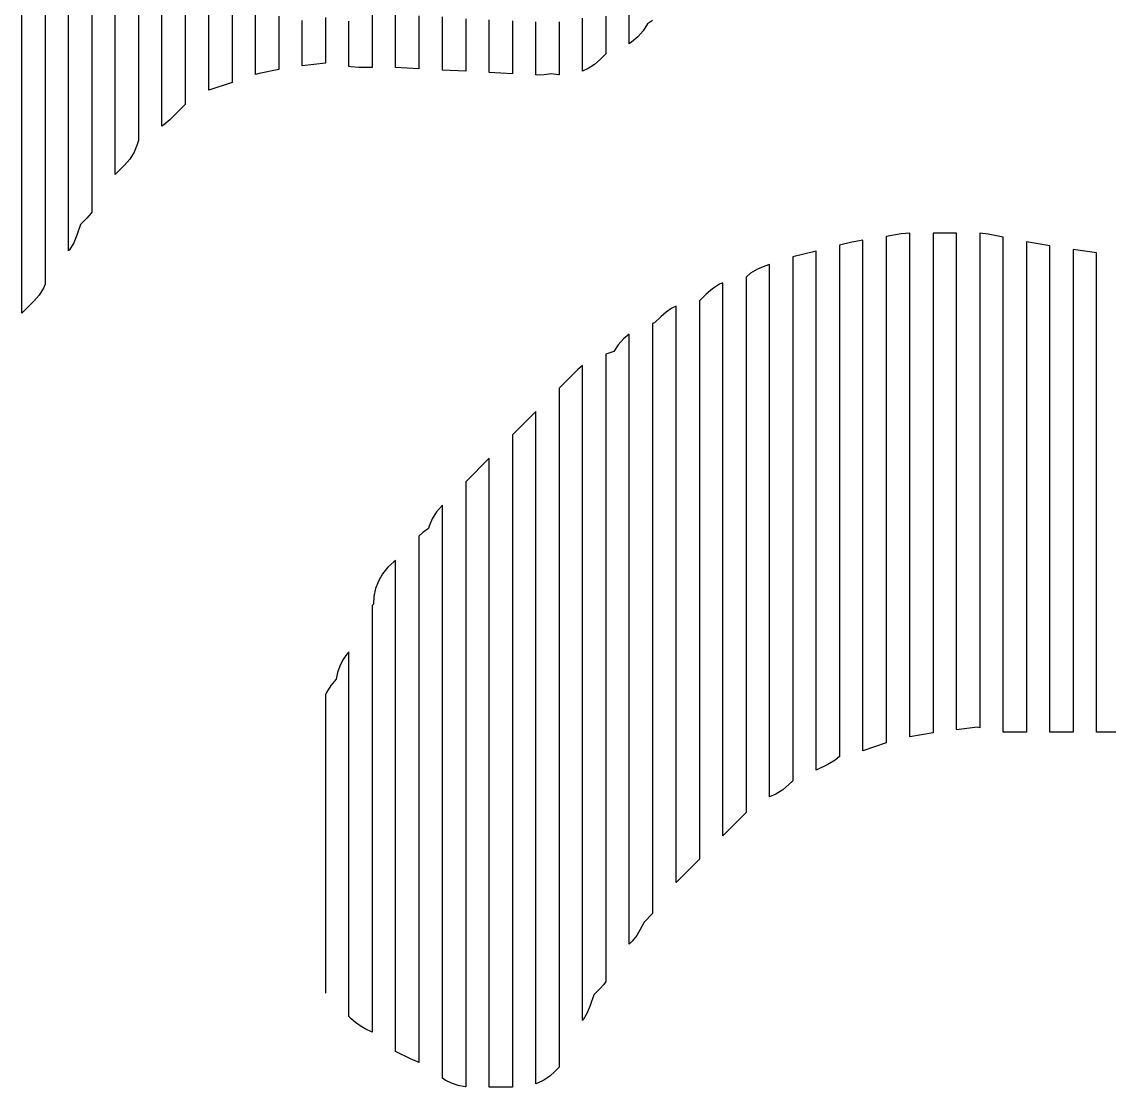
# Model space of a CAD drawing. Header units: metres. Extents: x -6 to 1890, y -8 to 898.
# Drawn here: x 177.6 to 363.7, y -1.3 to 181 of the extents above; entities that cross this region are included whole.
import ezdxf

# ---------------------------------------------------------------- set-up
doc = ezdxf.new("R2010")
doc.units = ezdxf.units.M
doc.layers.add('PASSADAS_COMPLETAS', color=1, linetype='CONTINUOUS')
doc.layers.add('PECAS_2D', color=3, linetype='CONTINUOUS')

msp = doc.modelspace()

# ---------------------------------------------------------------- linework, layer by layer
at = {"layer": 'PASSADAS_COMPLETAS'}
for points in [[(213.578, 217.185), (213.578, 180.96), (213.578, 179.666), (213.578, 178.372), (213.578, 177.078), (213.578, 175.785), (213.578, 174.491), (213.578, 170.61), (209.578, 169.276), (209.578, 173.16), (209.578, 174.454), (209.578, 175.748), (209.578, 177.043), (209.578, 178.337), (209.578, 179.632), (209.578, 215.876)], [(205.578, 214.445), (205.578, 178.432), (205.578, 177.146), (205.578, 175.86), (205.578, 174.574), (205.578, 173.287), (205.578, 172.001), (205.578, 170.715), (205.578, 166.856), (202.91, 164.188), (201.845, 163.276), (201.578, 163.111), (201.578, 169.572), (201.578, 170.864), (201.578, 172.157), (201.578, 173.449), (201.578, 174.741), (201.578, 213.507)], [(197.578, 211.216), (197.578, 172.331), (197.578, 171.035), (197.578, 169.739), (197.578, 168.443), (197.578, 167.146), (197.578, 165.85), (197.578, 160.666), (197.353, 159.99), (196.808, 158.698), (196.067, 157.498), (195.154, 156.433), (193.578, 154.856), (193.578, 161.306), (193.578, 162.595), (193.578, 163.885), (193.578, 165.175), (193.578, 166.465), (193.578, 167.755), (193.578, 169.045), (193.578, 170.334), (193.578, 210.319)], [(189.578, 209.347), (189.578, 165.282), (189.578, 163.986), (189.578, 162.69), (189.578, 161.394), (189.578, 160.098), (189.578, 158.802), (189.578, 157.506), (189.578, 148.434), (189.46, 148.258), (188.691, 147.385), (187.625, 146.318), (187.012, 144.479), (186.467, 143.186), (185.726, 141.986), (185.578, 141.814), (185.578, 150.915), (185.578, 152.215), (185.578, 153.515), (185.578, 154.815), (185.578, 156.115), (185.578, 157.415), (185.578, 158.715), (185.578, 160.015), (185.578, 161.315), (185.578, 206.818)], [(181.578, 203.549), (181.578, 154.258), (181.578, 152.961), (181.578, 151.664), (181.578, 150.366), (181.578, 149.069), (181.578, 147.772), (181.578, 146.475), (181.578, 145.178), (181.578, 143.881), (181.578, 136.098), (181.297, 135.431), (180.555, 134.231), (179.643, 133.166), (177.578, 131.101), (177.578, 137.598), (177.578, 138.897), (177.578, 140.197), (177.578, 141.496), (177.578, 142.795), (177.578, 144.095), (177.578, 145.394), (177.578, 146.694), (177.578, 147.993), (177.578, 201.268)], [(221.578, 181.93), (221.578, 180.629), (221.578, 179.329), (221.578, 178.028), (221.578, 176.728), (221.578, 172.827), (218.205, 172.152), (217.578, 171.943), (217.578, 175.822), (217.578, 177.115), (217.578, 178.408), (217.578, 179.701), (217.578, 180.994), (217.578, 182.287)], [(229.578, 181.734), (229.578, 180.429), (229.578, 179.125), (229.578, 177.82), (229.578, 173.906), (225.578, 173.462), (225.578, 178.618), (225.578, 179.907), (225.578, 181.195)], [(237.578, 182.209), (237.578, 180.915), (237.578, 179.622), (237.578, 178.329), (237.578, 177.036), (237.578, 173.157), (235.254, 173.157), (233.875, 173.262), (233.578, 173.331), (233.578, 177.205), (233.578, 178.496), (233.578, 179.787), (233.578, 181.079)], [(245.578, 181.983), (245.578, 180.692), (245.578, 179.4), (245.578, 178.108), (245.578, 176.816), (245.578, 175.524), (245.578, 172.941), (241.578, 173.151), (241.578, 175.732), (241.578, 177.023), (241.578, 178.313), (241.578, 179.604), (241.578, 180.894), (241.578, 182.184)], [(253.578, 181.511), (253.578, 180.226), (253.578, 178.942), (253.578, 177.658), (253.578, 176.373), (253.578, 175.089), (253.578, 172.52), (249.578, 172.73), (249.578, 175.333), (249.578, 176.635), (249.578, 177.936), (249.578, 179.238), (249.578, 180.539), (249.578, 181.841)], [(261.578, 181.174), (261.578, 179.877), (261.578, 178.581), (261.578, 177.284), (261.578, 175.988), (261.578, 172.099), (257.578, 172.309), (257.578, 174.891), (257.578, 176.182), (257.578, 177.473), (257.578, 178.764), (257.578, 180.055), (257.578, 181.345)], [(269.578, 181.009), (269.578, 179.707), (269.578, 178.404), (269.578, 177.101), (269.578, 175.798), (269.578, 171.89), (269.468, 171.89), (268.215, 172.073), (267.013, 171.894), (265.798, 171.877), (265.578, 171.888), (265.578, 175.793), (265.578, 177.094), (265.578, 178.395), (265.578, 179.697), (265.578, 180.998)], [(277.578, 181.974), (277.578, 180.683), (277.578, 179.392), (277.578, 175.519), (276.589, 174.529), (275.634, 173.699), (274.544, 172.993), (273.578, 172.549), (273.578, 176.433), (273.578, 177.728), (273.578, 179.023), (273.578, 180.317), (273.578, 181.612)], [(285.578, 181.196), (284.692, 180.645), (283.963, 179.47), (283.046, 178.402), (281.969, 177.482), (281.578, 177.242), (281.578, 182.424)], [(365.578, 59.407), (361.578, 59.407), (361.578, 63.314), (361.578, 64.616), (361.578, 65.919), (361.578, 67.221), (361.578, 68.524), (361.578, 69.826), (361.578, 103.688), (361.578, 104.99), (361.578, 106.293), (361.578, 107.595), (361.578, 108.897), (361.578, 112.804), (361.578, 116.712), (361.578, 120.619), (361.578, 123.223), (361.578, 125.828), (361.578, 129.735), (361.578, 132.34), (361.578, 134.945), (361.578, 136.247), (361.578, 141.457), (357.578, 142.028), (357.578, 136.864), (357.578, 135.573), (357.578, 132.992), (357.578, 130.41), (357.578, 127.828), (357.578, 125.246), (357.578, 122.664), (357.578, 120.082), (357.578, 117.5), (357.578, 114.918), (357.578, 112.336), (357.578, 108.463), (357.578, 107.172), (357.578, 105.881), (357.578, 104.59), (357.578, 69.735), (357.578, 68.444), (357.578, 67.153), (357.578, 65.862), (357.578, 64.571), (357.578, 63.28), (357.578, 59.407), (353.578, 59.407), (353.578, 63.31), (353.578, 64.611), (353.578, 65.912), (353.578, 67.214), (353.578, 68.515), (353.578, 104.946), (353.578, 106.247), (353.578, 107.548), (353.578, 108.849), (353.578, 110.15), (353.578, 112.752), (353.578, 115.354), (353.578, 117.957), (353.578, 120.559), (353.578, 123.161), (353.578, 125.763), (353.578, 128.366), (353.578, 130.968), (353.578, 133.57), (353.578, 136.172), (353.578, 137.473), (353.578, 142.678), (349.578, 143.344), (349.578, 138.179), (349.578, 136.888), (349.578, 133.014), (349.578, 130.431), (349.578, 127.848), (349.578, 125.266), (349.578, 122.683), (349.578, 120.1), (349.578, 117.517), (349.578, 114.935), (349.578, 112.352), (349.578, 109.769), (349.578, 108.478), (349.578, 107.187), (349.578, 105.895), (349.578, 68.446), (349.578, 67.155), (349.578, 65.864), (349.578, 64.572), (349.578, 63.281), (349.578, 59.407), (345.578, 59.407), (345.578, 63.318), (345.578, 64.621), (345.578, 65.925), (345.578, 67.228), (345.578, 68.532), (345.578, 105.031), (345.578, 106.334), (345.578, 107.638), (345.578, 108.941), (345.578, 110.245), (345.578, 114.155), (345.578, 118.066), (345.578, 120.673), (345.578, 123.28), (345.578, 125.887), (345.578, 128.494), (345.578, 131.101), (345.578, 133.709), (345.578, 136.316), (345.578, 137.619), (345.578, 138.923), (345.578, 144.137), (343.032, 144.646), (341.578, 144.79), (341.578, 138.279), (341.578, 136.977), (341.578, 134.373), (341.578, 131.768), (341.578, 129.164), (341.578, 126.56), (341.578, 123.956), (341.578, 121.351), (341.578, 118.747), (341.578, 116.143), (341.578, 113.538), (341.578, 110.934), (341.578, 109.632), (341.578, 108.33), (341.578, 107.028), (341.578, 70.567), (341.578, 69.265), (341.578, 67.963), (341.578, 66.661), (341.578, 65.359), (341.578, 64.056), (341.578, 60.15), (341.196, 60.299), (337.578, 59.847), (337.578, 63.709), (337.578, 64.997), (337.578, 66.284), (337.578, 67.572), (337.578, 68.859), (337.578, 70.147), (337.578, 106.197), (337.578, 107.485), (337.578, 108.772), (337.578, 110.06), (337.578, 111.347), (337.578, 115.21), (337.578, 117.785), (337.578, 120.36), (337.578, 122.935), (337.578, 125.51), (337.578, 128.085), (337.578, 130.66), (337.578, 133.235), (337.578, 135.81), (337.578, 137.098), (337.578, 138.385), (337.578, 144.823), (333.578, 144.823), (333.578, 138.343), (333.578, 137.048), (333.578, 134.456), (333.578, 131.864), (333.578, 129.272), (333.578, 126.681), (333.578, 124.089), (333.578, 121.497), (333.578, 118.905), (333.578, 116.314), (333.578, 112.426), (333.578, 111.13), (333.578, 109.834), (333.578, 108.539), (333.578, 107.243), (333.578, 69.663), (333.578, 68.367), (333.578, 67.071), (333.578, 65.775), (333.578, 64.479), (333.578, 63.183), (333.578, 59.296), (329.578, 58.629), (329.578, 62.488), (329.578, 63.775), (329.578, 65.061), (329.578, 66.348), (329.578, 67.634), (329.578, 68.92), (329.578, 104.94), (329.578, 107.513), (329.578, 108.8), (329.578, 110.086), (329.578, 112.659), (329.578, 116.518), (329.578, 119.091), (329.578, 121.664), (329.578, 124.237), (329.578, 126.81), (329.578, 129.383), (329.578, 131.955), (329.578, 134.528), (329.578, 137.101), (329.578, 138.388), (329.578, 144.82), (328.118, 144.699), (325.578, 144.275), (325.578, 137.805), (325.578, 136.511), (325.578, 133.923), (325.578, 131.334), (325.578, 128.746), (325.578, 126.158), (325.578, 123.57), (325.578, 120.981), (325.578, 118.393), (325.578, 115.805), (325.578, 113.217), (325.578, 110.628), (325.578, 109.334), (325.578, 108.04), (325.578, 106.746), (325.578, 105.452), (325.578, 67.922), (325.578, 66.628), (325.578, 65.334), (325.578, 64.04), (325.578, 62.746), (325.578, 61.452), (325.578, 57.569), (321.578, 56.236), (321.578, 60.091), (321.578, 61.376), (321.578, 62.66), (321.578, 63.945), (321.578, 65.23), (321.578, 66.515), (321.578, 103.777), (321.578, 105.062), (321.578, 106.347), (321.578, 107.632), (321.578, 108.917), (321.578, 111.486), (321.578, 114.056), (321.578, 116.626), (321.578, 119.196), (321.578, 121.766), (321.578, 124.335), (321.578, 126.905), (321.578, 129.475), (321.578, 132.045), (321.578, 134.615), (321.578, 135.899), (321.578, 137.184), (321.578, 143.609), (320.363, 143.406), (319.651, 143.258), (317.578, 142.74), (317.578, 136.309), (317.578, 135.023), (317.578, 132.451), (317.578, 129.879), (317.578, 127.307), (317.578, 124.734), (317.578, 122.162), (317.578, 119.59), (317.578, 117.018), (317.578, 114.446), (317.578, 110.587), (317.578, 109.301), (317.578, 108.015), (317.578, 106.729), (317.578, 105.443), (317.578, 104.157), (317.578, 65.573), (317.578, 64.287), (317.578, 63.001), (317.578, 61.715), (317.578, 60.429), (317.578, 59.143), (317.578, 55.284), (316.792, 54.628), (315.587, 53.905), (313.578, 52.9), (313.578, 58.05), (313.578, 59.338), (313.578, 60.625), (313.578, 61.913), (313.578, 63.2), (313.578, 64.488), (313.578, 103.114), (313.578, 104.401), (313.578, 105.689), (313.578, 106.976), (313.578, 109.552), (313.578, 114.702), (313.578, 117.277), (313.578, 119.852), (313.578, 122.427), (313.578, 125.002), (313.578, 127.577), (313.578, 130.152), (313.578, 132.727), (313.578, 134.015), (313.578, 135.302), (313.578, 141.74), (309.578, 140.74), (309.578, 134.245), (309.578, 132.946), (309.578, 130.348), (309.578, 127.751), (309.578, 125.153), (309.578, 122.555), (309.578, 119.957), (309.578, 117.359), (309.578, 114.761), (309.578, 112.163), (309.578, 109.565), (309.578, 105.668), (309.578, 104.369), (309.578, 103.071), (309.578, 101.772), (309.578, 62.803), (309.578, 61.504), (309.578, 60.205), (309.578, 58.906), (309.578, 57.607), (309.578, 56.308), (309.578, 55.01), (309.578, 51.113), (308.904, 50.439), (307.839, 49.527), (306.639, 48.785), (305.578, 48.338), (305.578, 52.243), (305.578, 53.545), (305.578, 54.846), (305.578, 56.148), (305.578, 57.45), (305.578, 58.751), (305.578, 60.053), (305.578, 100.406), (305.578, 101.708), (305.578, 103.009), (305.578, 104.311), (305.578, 108.216), (305.578, 110.82), (305.578, 113.423), (305.578, 116.026), (305.578, 118.63), (305.578, 121.233), (305.578, 123.837), (305.578, 126.44), (305.578, 129.044), (305.578, 131.647), (305.578, 132.949), (305.578, 139.457), (304.762, 139.185), (303.504, 138.658), (302.332, 137.944), (301.578, 137.312), (301.578, 130.86), (301.578, 129.57), (301.578, 126.989), (301.578, 124.408), (301.578, 121.828), (301.578, 119.247), (301.578, 116.666), (301.578, 114.086), (301.578, 110.215), (301.578, 107.634), (301.578, 103.763), (301.578, 102.473), (301.578, 101.182), (301.578, 99.892), (301.578, 98.602), (301.578, 97.311), (301.578, 57.311), (301.578, 56.021), (301.578, 54.73), (301.578, 53.44), (301.578, 52.15), (301.578, 50.859), (301.578, 45.698), (297.578, 41.698), (297.578, 46.881), (297.578, 48.177), (297.578, 49.473), (297.578, 50.769), (297.578, 52.065), (297.578, 53.361), (297.578, 94.828), (297.578, 96.124), (297.578, 97.419), (297.578, 98.715), (297.578, 100.011), (297.578, 101.307), (297.578, 105.195), (297.578, 107.786), (297.578, 110.378), (297.578, 112.97), (297.578, 115.561), (297.578, 119.449), (297.578, 123.336), (297.578, 125.928), (297.578, 128.52), (297.578, 129.816), (297.578, 136.295), (297.038, 136.071), (295.814, 135.319), (294.742, 134.402), (293.578, 133.238), (293.578, 126.782), (293.578, 125.491), (293.578, 122.909), (293.578, 119.036), (293.578, 116.454), (293.578, 113.871), (293.578, 111.289), (293.578, 107.416), (293.578, 104.834), (293.578, 100.961), (293.578, 99.67), (293.578, 98.378), (293.578, 97.087), (293.578, 95.796), (293.578, 94.505), (293.578, 50.609), (293.578, 49.318), (293.578, 48.027), (293.578, 46.735), (293.578, 45.444), (293.578, 44.153), (293.578, 37.698), (289.578, 33.698), (289.578, 40.186), (289.578, 41.484), (289.578, 42.781), (289.578, 44.079), (289.578, 45.377), (289.578, 46.674), (289.578, 90.794), (289.578, 92.092), (289.578, 93.389), (289.578, 94.687), (289.578, 95.984), (289.578, 97.282), (289.578, 101.175), (289.578, 103.77), (289.578, 106.366), (289.578, 108.961), (289.578, 111.556), (289.578, 114.151), (289.578, 116.747), (289.578, 119.342), (289.578, 121.937), (289.578, 123.235), (289.578, 124.532), (289.578, 132.318), (288.859, 131.963), (287.868, 131.298), (286.986, 130.524), (285.92, 129.458), (285.578, 129.344), (285.578, 122.873), (285.578, 121.579), (285.578, 118.991), (285.578, 116.403), (285.578, 113.815), (285.578, 111.226), (285.578, 108.638), (285.578, 106.05), (285.578, 103.462), (285.578, 100.874), (285.578, 96.992), (285.578, 94.403), (285.578, 93.109), (285.578, 91.815), (285.578, 90.521), (285.578, 89.227), (285.578, 43.934), (285.578, 42.64), (285.578, 41.346), (285.578, 40.052), (285.578, 38.758), (285.578, 37.464), (285.578, 36.17), (285.578, 28.405), (284.096, 26.923), (283.464, 25.659), (282.843, 24.602), (282.079, 23.63), (281.578, 23.146), (281.578, 30.879), (281.578, 32.168), (281.578, 33.457), (281.578, 34.746), (281.578, 36.034), (281.578, 37.323), (281.578, 38.612), (281.578, 39.901), (281.578, 86.299), (281.578, 87.588), (281.578, 88.876), (281.578, 90.165), (281.578, 91.454), (281.578, 92.743), (281.578, 96.609), (281.578, 100.476), (281.578, 103.054), (281.578, 105.631), (281.578, 108.209), (281.578, 110.787), (281.578, 113.364), (281.578, 115.942), (281.578, 118.52), (281.578, 119.808), (281.578, 127.541), (280.599, 126.721), (279.691, 125.689), (278.96, 124.552), (277.578, 124.092), (277.578, 117.624), (277.578, 116.331), (277.578, 113.744), (277.578, 111.157), (277.578, 108.57), (277.578, 105.983), (277.578, 103.396), (277.578, 100.809), (277.578, 96.928), (277.578, 93.048), (277.578, 90.461), (277.578, 89.167), (277.578, 87.874), (277.578, 86.581), (277.578, 85.287), (277.578, 83.994), (277.578, 34.841), (277.578, 33.548), (277.578, 32.254), (277.578, 30.961), (277.578, 29.667), (277.578, 28.374), (277.578, 27.08), (277.578, 25.787), (277.578, 16.732), (277.24, 16.263), (276.589, 15.538), (275.523, 14.472), (274.909, 12.632), (274.382, 11.374), (273.668, 10.202), (273.578, 10.095), (273.578, 19.112), (273.578, 20.4), (273.578, 21.689), (273.578, 22.977), (273.578, 24.265), (273.578, 25.553), (273.578, 26.842), (273.578, 28.13), (273.578, 29.418), (273.578, 79.658), (273.578, 80.947), (273.578, 82.235), (273.578, 83.523), (273.578, 84.811), (273.578, 86.1), (273.578, 87.388), (273.578, 91.252), (273.578, 93.829), (273.578, 97.693), (273.578, 100.27), (273.578, 102.846), (273.578, 105.423), (273.578, 107.999), (273.578, 110.576), (273.578, 113.152), (273.578, 114.44), (273.578, 122.17), (272.768, 121.476), (269.578, 118.286), (269.578, 110.538), (269.578, 109.246), (269.578, 106.664), (269.578, 104.081), (269.578, 101.498), (269.578, 98.916), (269.578, 96.333), (269.578, 93.75), (269.578, 89.876), (269.578, 86.002), (269.578, 83.419), (269.578, 82.128), (269.578, 80.837), (269.578, 79.545), (269.578, 78.254), (269.578, 76.963), (269.578, 75.671), (269.578, 22.726), (269.578, 21.435), (269.578, 20.143), (269.578, 18.852), (269.578, 16.269), (269.578, 14.978), (269.578, 13.687), (269.578, 12.395), (269.578, 2.064), (268.833, 1.32), (267.952, 0.545), (266.96, -0.12), (265.881, -0.653), (265.578, -0.756), (265.578, 4.415), (265.578, 5.707), (265.578, 7), (265.578, 8.293), (265.578, 9.585), (265.578, 10.878), (265.578, 12.17), (265.578, 13.463), (265.578, 14.756), (265.578, 16.048), (265.578, 72.923), (265.578, 74.215), (265.578, 75.508), (265.578, 76.8), (265.578, 78.093), (265.578, 79.386), (265.578, 83.263), (265.578, 87.141), (265.578, 91.019), (265.578, 94.897), (265.578, 97.482), (265.578, 100.067), (265.578, 102.652), (265.578, 106.53), (265.578, 114.286), (261.578, 110.286), (261.578, 103.796), (261.578, 102.498), (261.578, 99.901), (261.578, 97.305), (261.578, 94.709), (261.578, 92.113), (261.578, 88.219), (261.578, 84.325), (261.578, 80.431), (261.578, 76.537), (261.578, 75.239), (261.578, 73.941), (261.578, 72.643), (261.578, 71.345), (261.578, 70.047), (261.578, 68.748), (261.578, 67.45), (261.578, 7.741), (261.578, 6.443), (261.578, 5.144), (261.578, 3.846), (261.578, 2.548), (261.578, -1.346), (257.578, -1.346), (257.578, 2.545), (257.578, 3.841), (257.578, 5.138), (257.578, 6.435), (257.578, 7.732), (257.578, 63.493), (257.578, 64.789), (257.578, 66.086), (257.578, 67.383), (257.578, 68.68), (257.578, 69.976), (257.578, 71.273), (257.578, 75.163), (257.578, 79.054), (257.578, 82.944), (257.578, 85.538), (257.578, 88.131), (257.578, 92.021), (257.578, 94.615), (257.578, 97.208), (257.578, 98.505), (257.578, 106.286), (253.578, 102.286), (253.578, 94.519), (253.578, 93.224), (253.578, 90.635), (253.578, 88.046), (253.578, 85.457), (253.578, 82.868), (253.578, 80.279), (253.578, 76.395), (253.578, 72.512), (253.578, 68.628), (253.578, 67.333), (253.578, 66.039), (253.578, 64.744), (253.578, 63.45), (253.578, 62.155), (253.578, 60.861), (253.578, 58.272), (253.578, 9.079), (253.578, 7.785), (253.578, 6.49), (253.578, 5.196), (253.578, 3.901), (253.578, 2.607), (253.578, -1.277), (253.472, -1.27), (252.301, -1.039), (251.16, -0.653), (250.081, -0.12), (249.578, 0.218), (249.578, 4.089), (249.578, 5.379), (249.578, 6.669), (249.578, 7.96), (249.578, 9.25), (249.578, 10.541), (249.578, 53.123), (249.578, 54.413), (249.578, 55.704), (249.578, 56.994), (249.578, 58.284), (249.578, 59.575), (249.578, 60.865), (249.578, 62.155), (249.578, 66.027), (249.578, 69.898), (249.578, 73.769), (249.578, 76.35), (249.578, 78.93), (249.578, 81.511), (249.578, 84.092), (249.578, 86.672), (249.578, 87.963), (249.578, 89.253), (249.578, 98.286), (248.589, 97.144), (247.847, 95.944), (247.302, 94.652), (247.181, 94.286), (246.256, 93.615), (245.578, 92.976), (245.578, 83.97), (245.578, 82.683), (245.578, 80.109), (245.578, 77.536), (245.578, 74.963), (245.578, 72.389), (245.578, 69.816), (245.578, 65.956), (245.578, 63.382), (245.578, 59.522), (245.578, 56.949), (245.578, 55.662), (245.578, 54.375), (245.578, 53.089), (245.578, 51.802), (245.578, 50.515), (245.578, 49.229), (245.578, 47.942), (245.578, 46.655), (245.578, 14.487), (245.578, 13.201), (245.578, 11.914), (245.578, 10.627), (245.578, 9.341), (245.578, 8.054), (245.578, 6.767), (245.578, 2.907), (245.302, 2.999), (244.11, 3.493), (241.578, 4.759), (241.578, 9.931), (241.578, 11.223), (241.578, 12.516), (241.578, 13.809), (241.578, 15.102), (241.578, 16.395), (241.578, 17.688), (241.578, 39.667), (241.578, 40.96), (241.578, 42.253), (241.578, 43.546), (241.578, 44.839), (241.578, 46.132), (241.578, 47.425), (241.578, 48.718), (241.578, 50.011), (241.578, 53.889), (241.578, 57.768), (241.578, 60.354), (241.578, 62.94), (241.578, 66.818), (241.578, 69.404), (241.578, 71.99), (241.578, 74.576), (241.578, 75.869), (241.578, 77.162), (241.578, 88.798), (241.254, 88.58), (240.224, 87.631), (239.343, 86.522), (238.645, 85.289), (238.151, 83.98), (237.868, 82.642), (237.788, 81.324), (237.578, 81.073), (237.578, 70.642), (237.578, 69.338), (237.578, 66.73), (237.578, 64.122), (237.578, 61.514), (237.578, 58.906), (237.578, 56.298), (237.578, 52.386), (237.578, 48.474), (237.578, 44.562), (237.578, 43.258), (237.578, 41.955), (237.578, 40.651), (237.578, 38.043), (237.578, 36.739), (237.578, 35.435), (237.578, 34.131), (237.578, 32.827), (237.578, 31.523), (237.578, 21.091), (237.578, 19.787), (237.578, 18.483), (237.578, 17.179), (237.578, 15.875), (237.578, 14.571), (237.578, 13.267), (237.578, 11.963), (237.578, 8.052), (236.354, 8.663), (235.507, 9.145), (234.714, 9.717), (233.989, 10.368), (233.578, 10.779), (233.578, 15.979), (233.578, 17.28), (233.578, 18.58), (233.578, 19.88), (233.578, 21.18), (233.578, 22.48), (233.578, 23.78), (233.578, 27.68), (233.578, 28.98), (233.578, 30.28), (233.578, 31.58), (233.578, 32.88), (233.578, 35.48), (233.578, 36.78), (233.578, 40.68), (233.578, 43.28), (233.578, 47.18), (233.578, 49.781), (233.578, 52.381), (233.578, 54.981), (233.578, 57.581), (233.578, 60.181), (233.578, 61.481), (233.578, 62.781), (233.578, 73.181), (233.221, 72.776), (232.563, 71.799), (232.035, 70.74), (231.65, 69.627), (231.404, 68.479), (230.487, 67.407), (229.735, 66.183), (229.578, 65.805), (229.578, 14.779)]]:
    msp.add_lwpolyline(points, dxfattribs=at)
at = {"layer": 'PECAS_2D'}
for points in [[(213.578, 217.185), (213.578, 180.96), (213.578, 179.666), (213.578, 178.372), (213.578, 177.078), (213.578, 175.785), (213.578, 174.491), (213.578, 170.61), (209.578, 169.276), (209.578, 173.16), (209.578, 174.454), (209.578, 175.748), (209.578, 177.043), (209.578, 178.337), (209.578, 179.632), (209.578, 215.876)], [(205.578, 214.445), (205.578, 178.432), (205.578, 177.146), (205.578, 175.86), (205.578, 174.574), (205.578, 173.287), (205.578, 172.001), (205.578, 170.715), (205.578, 166.856), (202.91, 164.188), (201.845, 163.276), (201.578, 163.111), (201.578, 169.572), (201.578, 170.864), (201.578, 172.157), (201.578, 173.449), (201.578, 174.741), (201.578, 213.507)], [(197.578, 211.216), (197.578, 172.331), (197.578, 171.035), (197.578, 169.739), (197.578, 168.443), (197.578, 167.146), (197.578, 165.85), (197.578, 160.666), (197.353, 159.99), (196.808, 158.698), (196.067, 157.498), (195.154, 156.433), (193.578, 154.856), (193.578, 161.306), (193.578, 162.595), (193.578, 163.885), (193.578, 165.175), (193.578, 166.465), (193.578, 167.755), (193.578, 169.045), (193.578, 170.334), (193.578, 210.319)], [(189.578, 209.347), (189.578, 165.282), (189.578, 163.986), (189.578, 162.69), (189.578, 161.394), (189.578, 160.098), (189.578, 158.802), (189.578, 157.506), (189.578, 148.434), (189.46, 148.258), (188.691, 147.385), (187.625, 146.318), (187.012, 144.479), (186.467, 143.186), (185.726, 141.986), (185.578, 141.814), (185.578, 150.915), (185.578, 152.215), (185.578, 153.515), (185.578, 154.815), (185.578, 156.115), (185.578, 157.415), (185.578, 158.715), (185.578, 160.015), (185.578, 161.315), (185.578, 206.818)], [(181.578, 203.549), (181.578, 154.258), (181.578, 152.961), (181.578, 151.664), (181.578, 150.366), (181.578, 149.069), (181.578, 147.772), (181.578, 146.475), (181.578, 145.178), (181.578, 143.881), (181.578, 136.098), (181.297, 135.431), (180.555, 134.231), (179.643, 133.166), (177.578, 131.101), (177.578, 137.598), (177.578, 138.897), (177.578, 140.197), (177.578, 141.496), (177.578, 142.795), (177.578, 144.095), (177.578, 145.394), (177.578, 146.694), (177.578, 147.993), (177.578, 201.268)], [(221.578, 181.93), (221.578, 180.629), (221.578, 179.329), (221.578, 178.028), (221.578, 176.728), (221.578, 172.827), (218.205, 172.152), (217.578, 171.943), (217.578, 175.822), (217.578, 177.115), (217.578, 178.408), (217.578, 179.701), (217.578, 180.994), (217.578, 182.287)], [(229.578, 181.734), (229.578, 180.429), (229.578, 179.125), (229.578, 177.82), (229.578, 173.906), (225.578, 173.462), (225.578, 178.618), (225.578, 179.907), (225.578, 181.195)], [(237.578, 182.209), (237.578, 180.915), (237.578, 179.622), (237.578, 178.329), (237.578, 177.036), (237.578, 173.157), (235.254, 173.157), (233.875, 173.262), (233.578, 173.331), (233.578, 177.205), (233.578, 178.496), (233.578, 179.787), (233.578, 181.079)], [(245.578, 181.983), (245.578, 180.692), (245.578, 179.4), (245.578, 178.108), (245.578, 176.816), (245.578, 175.524), (245.578, 172.941), (241.578, 173.151), (241.578, 175.732), (241.578, 177.023), (241.578, 178.313), (241.578, 179.604), (241.578, 180.894), (241.578, 182.184)], [(253.578, 181.511), (253.578, 180.226), (253.578, 178.942), (253.578, 177.658), (253.578, 176.373), (253.578, 175.089), (253.578, 172.52), (249.578, 172.73), (249.578, 175.333), (249.578, 176.635), (249.578, 177.936), (249.578, 179.238), (249.578, 180.539), (249.578, 181.841)], [(261.578, 181.174), (261.578, 179.877), (261.578, 178.581), (261.578, 177.284), (261.578, 175.988), (261.578, 172.099), (257.578, 172.309), (257.578, 174.891), (257.578, 176.182), (257.578, 177.473), (257.578, 178.764), (257.578, 180.055), (257.578, 181.345)], [(269.578, 181.009), (269.578, 179.707), (269.578, 178.404), (269.578, 177.101), (269.578, 175.798), (269.578, 171.89), (269.468, 171.89), (268.215, 172.073), (267.013, 171.894), (265.798, 171.877), (265.578, 171.888), (265.578, 175.793), (265.578, 177.094), (265.578, 178.395), (265.578, 179.697), (265.578, 180.998)], [(277.578, 181.974), (277.578, 180.683), (277.578, 179.392), (277.578, 175.519), (276.589, 174.529), (275.634, 173.699), (274.544, 172.993), (273.578, 172.549), (273.578, 176.433), (273.578, 177.728), (273.578, 179.023), (273.578, 180.317), (273.578, 181.612)], [(285.578, 181.196), (284.692, 180.645), (283.963, 179.47), (283.046, 178.402), (281.969, 177.482), (281.578, 177.242), (281.578, 182.424)], [(365.578, 59.407), (361.578, 59.407), (361.578, 63.314), (361.578, 64.616), (361.578, 65.919), (361.578, 67.221), (361.578, 68.524), (361.578, 69.826), (361.578, 103.688), (361.578, 104.99), (361.578, 106.293), (361.578, 107.595), (361.578, 108.897), (361.578, 112.804), (361.578, 116.712), (361.578, 120.619), (361.578, 123.223), (361.578, 125.828), (361.578, 129.735), (361.578, 132.34), (361.578, 134.945), (361.578, 136.247), (361.578, 141.457), (357.578, 142.028), (357.578, 136.864), (357.578, 135.573), (357.578, 132.992), (357.578, 130.41), (357.578, 127.828), (357.578, 125.246), (357.578, 122.664), (357.578, 120.082), (357.578, 117.5), (357.578, 114.918), (357.578, 112.336), (357.578, 108.463), (357.578, 107.172), (357.578, 105.881), (357.578, 104.59), (357.578, 69.735), (357.578, 68.444), (357.578, 67.153), (357.578, 65.862), (357.578, 64.571), (357.578, 63.28), (357.578, 59.407), (353.578, 59.407), (353.578, 63.31), (353.578, 64.611), (353.578, 65.912), (353.578, 67.214), (353.578, 68.515), (353.578, 104.946), (353.578, 106.247), (353.578, 107.548), (353.578, 108.849), (353.578, 110.15), (353.578, 112.752), (353.578, 115.354), (353.578, 117.957), (353.578, 120.559), (353.578, 123.161), (353.578, 125.763), (353.578, 128.366), (353.578, 130.968), (353.578, 133.57), (353.578, 136.172), (353.578, 137.473), (353.578, 142.678), (349.578, 143.344), (349.578, 138.179), (349.578, 136.888), (349.578, 133.014), (349.578, 130.431), (349.578, 127.848), (349.578, 125.266), (349.578, 122.683), (349.578, 120.1), (349.578, 117.517), (349.578, 114.935), (349.578, 112.352), (349.578, 109.769), (349.578, 108.478), (349.578, 107.187), (349.578, 105.895), (349.578, 68.446), (349.578, 67.155), (349.578, 65.864), (349.578, 64.572), (349.578, 63.281), (349.578, 59.407), (345.578, 59.407), (345.578, 63.318), (345.578, 64.621), (345.578, 65.925), (345.578, 67.228), (345.578, 68.532), (345.578, 105.031), (345.578, 106.334), (345.578, 107.638), (345.578, 108.941), (345.578, 110.245), (345.578, 114.155), (345.578, 118.066), (345.578, 120.673), (345.578, 123.28), (345.578, 125.887), (345.578, 128.494), (345.578, 131.101), (345.578, 133.709), (345.578, 136.316), (345.578, 137.619), (345.578, 138.923), (345.578, 144.137), (343.032, 144.646), (341.578, 144.79), (341.578, 138.279), (341.578, 136.977), (341.578, 134.373), (341.578, 131.768), (341.578, 129.164), (341.578, 126.56), (341.578, 123.956), (341.578, 121.351), (341.578, 118.747), (341.578, 116.143), (341.578, 113.538), (341.578, 110.934), (341.578, 109.632), (341.578, 108.33), (341.578, 107.028), (341.578, 70.567), (341.578, 69.265), (341.578, 67.963), (341.578, 66.661), (341.578, 65.359), (341.578, 64.056), (341.578, 60.15), (341.196, 60.299), (337.578, 59.847), (337.578, 63.709), (337.578, 64.997), (337.578, 66.284), (337.578, 67.572), (337.578, 68.859), (337.578, 70.147), (337.578, 106.197), (337.578, 107.485), (337.578, 108.772), (337.578, 110.06), (337.578, 111.347), (337.578, 115.21), (337.578, 117.785), (337.578, 120.36), (337.578, 122.935), (337.578, 125.51), (337.578, 128.085), (337.578, 130.66), (337.578, 133.235), (337.578, 135.81), (337.578, 137.098), (337.578, 138.385), (337.578, 144.823), (333.578, 144.823), (333.578, 138.343), (333.578, 137.048), (333.578, 134.456), (333.578, 131.864), (333.578, 129.272), (333.578, 126.681), (333.578, 124.089), (333.578, 121.497), (333.578, 118.905), (333.578, 116.314), (333.578, 112.426), (333.578, 111.13), (333.578, 109.834), (333.578, 108.539), (333.578, 107.243), (333.578, 69.663), (333.578, 68.367), (333.578, 67.071), (333.578, 65.775), (333.578, 64.479), (333.578, 63.183), (333.578, 59.296), (329.578, 58.629), (329.578, 62.488), (329.578, 63.775), (329.578, 65.061), (329.578, 66.348), (329.578, 67.634), (329.578, 68.92), (329.578, 104.94), (329.578, 107.513), (329.578, 108.8), (329.578, 110.086), (329.578, 112.659), (329.578, 116.518), (329.578, 119.091), (329.578, 121.664), (329.578, 124.237), (329.578, 126.81), (329.578, 129.383), (329.578, 131.955), (329.578, 134.528), (329.578, 137.101), (329.578, 138.388), (329.578, 144.82), (328.118, 144.699), (325.578, 144.275), (325.578, 137.805), (325.578, 136.511), (325.578, 133.923), (325.578, 131.334), (325.578, 128.746), (325.578, 126.158), (325.578, 123.57), (325.578, 120.981), (325.578, 118.393), (325.578, 115.805), (325.578, 113.217), (325.578, 110.628), (325.578, 109.334), (325.578, 108.04), (325.578, 106.746), (325.578, 105.452), (325.578, 67.922), (325.578, 66.628), (325.578, 65.334), (325.578, 64.04), (325.578, 62.746), (325.578, 61.452), (325.578, 57.569), (321.578, 56.236), (321.578, 60.091), (321.578, 61.376), (321.578, 62.66), (321.578, 63.945), (321.578, 65.23), (321.578, 66.515), (321.578, 103.777), (321.578, 105.062), (321.578, 106.347), (321.578, 107.632), (321.578, 108.917), (321.578, 111.486), (321.578, 114.056), (321.578, 116.626), (321.578, 119.196), (321.578, 121.766), (321.578, 124.335), (321.578, 126.905), (321.578, 129.475), (321.578, 132.045), (321.578, 134.615), (321.578, 135.899), (321.578, 137.184), (321.578, 143.609), (320.363, 143.406), (319.651, 143.258), (317.578, 142.74), (317.578, 136.309), (317.578, 135.023), (317.578, 132.451), (317.578, 129.879), (317.578, 127.307), (317.578, 124.734), (317.578, 122.162), (317.578, 119.59), (317.578, 117.018), (317.578, 114.446), (317.578, 110.587), (317.578, 109.301), (317.578, 108.015), (317.578, 106.729), (317.578, 105.443), (317.578, 104.157), (317.578, 65.573), (317.578, 64.287), (317.578, 63.001), (317.578, 61.715), (317.578, 60.429), (317.578, 59.143), (317.578, 55.284), (316.792, 54.628), (315.587, 53.905), (313.578, 52.9), (313.578, 58.05), (313.578, 59.338), (313.578, 60.625), (313.578, 61.913), (313.578, 63.2), (313.578, 64.488), (313.578, 103.114), (313.578, 104.401), (313.578, 105.689), (313.578, 106.976), (313.578, 109.552), (313.578, 114.702), (313.578, 117.277), (313.578, 119.852), (313.578, 122.427), (313.578, 125.002), (313.578, 127.577), (313.578, 130.152), (313.578, 132.727), (313.578, 134.015), (313.578, 135.302), (313.578, 141.74), (309.578, 140.74), (309.578, 134.245), (309.578, 132.946), (309.578, 130.348), (309.578, 127.751), (309.578, 125.153), (309.578, 122.555), (309.578, 119.957), (309.578, 117.359), (309.578, 114.761), (309.578, 112.163), (309.578, 109.565), (309.578, 105.668), (309.578, 104.369), (309.578, 103.071), (309.578, 101.772), (309.578, 62.803), (309.578, 61.504), (309.578, 60.205), (309.578, 58.906), (309.578, 57.607), (309.578, 56.308), (309.578, 55.01), (309.578, 51.113), (308.904, 50.439), (307.839, 49.527), (306.639, 48.785), (305.578, 48.338), (305.578, 52.243), (305.578, 53.545), (305.578, 54.846), (305.578, 56.148), (305.578, 57.45), (305.578, 58.751), (305.578, 60.053), (305.578, 100.406), (305.578, 101.708), (305.578, 103.009), (305.578, 104.311), (305.578, 108.216), (305.578, 110.82), (305.578, 113.423), (305.578, 116.026), (305.578, 118.63), (305.578, 121.233), (305.578, 123.837), (305.578, 126.44), (305.578, 129.044), (305.578, 131.647), (305.578, 132.949), (305.578, 139.457), (304.762, 139.185), (303.504, 138.658), (302.332, 137.944), (301.578, 137.312), (301.578, 130.86), (301.578, 129.57), (301.578, 126.989), (301.578, 124.408), (301.578, 121.828), (301.578, 119.247), (301.578, 116.666), (301.578, 114.086), (301.578, 110.215), (301.578, 107.634), (301.578, 103.763), (301.578, 102.473), (301.578, 101.182), (301.578, 99.892), (301.578, 98.602), (301.578, 97.311), (301.578, 57.311), (301.578, 56.021), (301.578, 54.73), (301.578, 53.44), (301.578, 52.15), (301.578, 50.859), (301.578, 45.698), (297.578, 41.698), (297.578, 46.881), (297.578, 48.177), (297.578, 49.473), (297.578, 50.769), (297.578, 52.065), (297.578, 53.361), (297.578, 94.828), (297.578, 96.124), (297.578, 97.419), (297.578, 98.715), (297.578, 100.011), (297.578, 101.307), (297.578, 105.195), (297.578, 107.786), (297.578, 110.378), (297.578, 112.97), (297.578, 115.561), (297.578, 119.449), (297.578, 123.336), (297.578, 125.928), (297.578, 128.52), (297.578, 129.816), (297.578, 136.295), (297.038, 136.071), (295.814, 135.319), (294.742, 134.402), (293.578, 133.238), (293.578, 126.782), (293.578, 125.491), (293.578, 122.909), (293.578, 119.036), (293.578, 116.454), (293.578, 113.871), (293.578, 111.289), (293.578, 107.416), (293.578, 104.834), (293.578, 100.961), (293.578, 99.67), (293.578, 98.378), (293.578, 97.087), (293.578, 95.796), (293.578, 94.505), (293.578, 50.609), (293.578, 49.318), (293.578, 48.027), (293.578, 46.735), (293.578, 45.444), (293.578, 44.153), (293.578, 37.698), (289.578, 33.698), (289.578, 40.186), (289.578, 41.484), (289.578, 42.781), (289.578, 44.079), (289.578, 45.377), (289.578, 46.674), (289.578, 90.794), (289.578, 92.092), (289.578, 93.389), (289.578, 94.687), (289.578, 95.984), (289.578, 97.282), (289.578, 101.175), (289.578, 103.77), (289.578, 106.366), (289.578, 108.961), (289.578, 111.556), (289.578, 114.151), (289.578, 116.747), (289.578, 119.342), (289.578, 121.937), (289.578, 123.235), (289.578, 124.532), (289.578, 132.318), (288.859, 131.963), (287.868, 131.298), (286.986, 130.524), (285.92, 129.458), (285.578, 129.344), (285.578, 122.873), (285.578, 121.579), (285.578, 118.991), (285.578, 116.403), (285.578, 113.815), (285.578, 111.226), (285.578, 108.638), (285.578, 106.05), (285.578, 103.462), (285.578, 100.874), (285.578, 96.992), (285.578, 94.403), (285.578, 93.109), (285.578, 91.815), (285.578, 90.521), (285.578, 89.227), (285.578, 43.934), (285.578, 42.64), (285.578, 41.346), (285.578, 40.052), (285.578, 38.758), (285.578, 37.464), (285.578, 36.17), (285.578, 28.405), (284.096, 26.923), (283.464, 25.659), (282.843, 24.602), (282.079, 23.63), (281.578, 23.146), (281.578, 30.879), (281.578, 32.168), (281.578, 33.457), (281.578, 34.746), (281.578, 36.034), (281.578, 37.323), (281.578, 38.612), (281.578, 39.901), (281.578, 86.299), (281.578, 87.588), (281.578, 88.876), (281.578, 90.165), (281.578, 91.454), (281.578, 92.743), (281.578, 96.609), (281.578, 100.476), (281.578, 103.054), (281.578, 105.631), (281.578, 108.209), (281.578, 110.787), (281.578, 113.364), (281.578, 115.942), (281.578, 118.52), (281.578, 119.808), (281.578, 127.541), (280.599, 126.721), (279.691, 125.689), (278.96, 124.552), (277.578, 124.092), (277.578, 117.624), (277.578, 116.331), (277.578, 113.744), (277.578, 111.157), (277.578, 108.57), (277.578, 105.983), (277.578, 103.396), (277.578, 100.809), (277.578, 96.928), (277.578, 93.048), (277.578, 90.461), (277.578, 89.167), (277.578, 87.874), (277.578, 86.581), (277.578, 85.287), (277.578, 83.994), (277.578, 34.841), (277.578, 33.548), (277.578, 32.254), (277.578, 30.961), (277.578, 29.667), (277.578, 28.374), (277.578, 27.08), (277.578, 25.787), (277.578, 16.732), (277.24, 16.263), (276.589, 15.538), (275.523, 14.472), (274.909, 12.632), (274.382, 11.374), (273.668, 10.202), (273.578, 10.095), (273.578, 19.112), (273.578, 20.4), (273.578, 21.689), (273.578, 22.977), (273.578, 24.265), (273.578, 25.553), (273.578, 26.842), (273.578, 28.13), (273.578, 29.418), (273.578, 79.658), (273.578, 80.947), (273.578, 82.235), (273.578, 83.523), (273.578, 84.811), (273.578, 86.1), (273.578, 87.388), (273.578, 91.252), (273.578, 93.829), (273.578, 97.693), (273.578, 100.27), (273.578, 102.846), (273.578, 105.423), (273.578, 107.999), (273.578, 110.576), (273.578, 113.152), (273.578, 114.44), (273.578, 122.17), (272.768, 121.476), (269.578, 118.286), (269.578, 110.538), (269.578, 109.246), (269.578, 106.664), (269.578, 104.081), (269.578, 101.498), (269.578, 98.916), (269.578, 96.333), (269.578, 93.75), (269.578, 89.876), (269.578, 86.002), (269.578, 83.419), (269.578, 82.128), (269.578, 80.837), (269.578, 79.545), (269.578, 78.254), (269.578, 76.963), (269.578, 75.671), (269.578, 22.726), (269.578, 21.435), (269.578, 20.143), (269.578, 18.852), (269.578, 16.269), (269.578, 14.978), (269.578, 13.687), (269.578, 12.395), (269.578, 2.064), (268.833, 1.32), (267.952, 0.545), (266.96, -0.12), (265.881, -0.653), (265.578, -0.756), (265.578, 4.415), (265.578, 5.707), (265.578, 7), (265.578, 8.293), (265.578, 9.585), (265.578, 10.878), (265.578, 12.17), (265.578, 13.463), (265.578, 14.756), (265.578, 16.048), (265.578, 72.923), (265.578, 74.215), (265.578, 75.508), (265.578, 76.8), (265.578, 78.093), (265.578, 79.386), (265.578, 83.263), (265.578, 87.141), (265.578, 91.019), (265.578, 94.897), (265.578, 97.482), (265.578, 100.067), (265.578, 102.652), (265.578, 106.53), (265.578, 114.286), (261.578, 110.286), (261.578, 103.796), (261.578, 102.498), (261.578, 99.901), (261.578, 97.305), (261.578, 94.709), (261.578, 92.113), (261.578, 88.219), (261.578, 84.325), (261.578, 80.431), (261.578, 76.537), (261.578, 75.239), (261.578, 73.941), (261.578, 72.643), (261.578, 71.345), (261.578, 70.047), (261.578, 68.748), (261.578, 67.45), (261.578, 7.741), (261.578, 6.443), (261.578, 5.144), (261.578, 3.846), (261.578, 2.548), (261.578, -1.346), (257.578, -1.346), (257.578, 2.545), (257.578, 3.841), (257.578, 5.138), (257.578, 6.435), (257.578, 7.732), (257.578, 63.493), (257.578, 64.789), (257.578, 66.086), (257.578, 67.383), (257.578, 68.68), (257.578, 69.976), (257.578, 71.273), (257.578, 75.163), (257.578, 79.054), (257.578, 82.944), (257.578, 85.538), (257.578, 88.131), (257.578, 92.021), (257.578, 94.615), (257.578, 97.208), (257.578, 98.505), (257.578, 106.286), (253.578, 102.286), (253.578, 94.519), (253.578, 93.224), (253.578, 90.635), (253.578, 88.046), (253.578, 85.457), (253.578, 82.868), (253.578, 80.279), (253.578, 76.395), (253.578, 72.512), (253.578, 68.628), (253.578, 67.333), (253.578, 66.039), (253.578, 64.744), (253.578, 63.45), (253.578, 62.155), (253.578, 60.861), (253.578, 58.272), (253.578, 9.079), (253.578, 7.785), (253.578, 6.49), (253.578, 5.196), (253.578, 3.901), (253.578, 2.607), (253.578, -1.277), (253.472, -1.27), (252.301, -1.039), (251.16, -0.653), (250.081, -0.12), (249.578, 0.218), (249.578, 4.089), (249.578, 5.379), (249.578, 6.669), (249.578, 7.96), (249.578, 9.25), (249.578, 10.541), (249.578, 53.123), (249.578, 54.413), (249.578, 55.704), (249.578, 56.994), (249.578, 58.284), (249.578, 59.575), (249.578, 60.865), (249.578, 62.155), (249.578, 66.027), (249.578, 69.898), (249.578, 73.769), (249.578, 76.35), (249.578, 78.93), (249.578, 81.511), (249.578, 84.092), (249.578, 86.672), (249.578, 87.963), (249.578, 89.253), (249.578, 98.286), (248.589, 97.144), (247.847, 95.944), (247.302, 94.652), (247.181, 94.286), (246.256, 93.615), (245.578, 92.976), (245.578, 83.97), (245.578, 82.683), (245.578, 80.109), (245.578, 77.536), (245.578, 74.963), (245.578, 72.389), (245.578, 69.816), (245.578, 65.956), (245.578, 63.382), (245.578, 59.522), (245.578, 56.949), (245.578, 55.662), (245.578, 54.375), (245.578, 53.089), (245.578, 51.802), (245.578, 50.515), (245.578, 49.229), (245.578, 47.942), (245.578, 46.655), (245.578, 14.487), (245.578, 13.201), (245.578, 11.914), (245.578, 10.627), (245.578, 9.341), (245.578, 8.054), (245.578, 6.767), (245.578, 2.907), (245.302, 2.999), (244.11, 3.493), (241.578, 4.759), (241.578, 9.931), (241.578, 11.223), (241.578, 12.516), (241.578, 13.809), (241.578, 15.102), (241.578, 16.395), (241.578, 17.688), (241.578, 39.667), (241.578, 40.96), (241.578, 42.253), (241.578, 43.546), (241.578, 44.839), (241.578, 46.132), (241.578, 47.425), (241.578, 48.718), (241.578, 50.011), (241.578, 53.889), (241.578, 57.768), (241.578, 60.354), (241.578, 62.94), (241.578, 66.818), (241.578, 69.404), (241.578, 71.99), (241.578, 74.576), (241.578, 75.869), (241.578, 77.162), (241.578, 88.798), (241.254, 88.58), (240.224, 87.631), (239.343, 86.522), (238.645, 85.289), (238.151, 83.98), (237.868, 82.642), (237.788, 81.324), (237.578, 81.073), (237.578, 70.642), (237.578, 69.338), (237.578, 66.73), (237.578, 64.122), (237.578, 61.514), (237.578, 58.906), (237.578, 56.298), (237.578, 52.386), (237.578, 48.474), (237.578, 44.562), (237.578, 43.258), (237.578, 41.955), (237.578, 40.651), (237.578, 38.043), (237.578, 36.739), (237.578, 35.435), (237.578, 34.131), (237.578, 32.827), (237.578, 31.523), (237.578, 21.091), (237.578, 19.787), (237.578, 18.483), (237.578, 17.179), (237.578, 15.875), (237.578, 14.571), (237.578, 13.267), (237.578, 11.963), (237.578, 8.052), (236.354, 8.663), (235.507, 9.145), (234.714, 9.717), (233.989, 10.368), (233.578, 10.779), (233.578, 15.979), (233.578, 17.28), (233.578, 18.58), (233.578, 19.88), (233.578, 21.18), (233.578, 22.48), (233.578, 23.78), (233.578, 27.68), (233.578, 28.98), (233.578, 30.28), (233.578, 31.58), (233.578, 32.88), (233.578, 35.48), (233.578, 36.78), (233.578, 40.68), (233.578, 43.28), (233.578, 47.18), (233.578, 49.781), (233.578, 52.381), (233.578, 54.981), (233.578, 57.581), (233.578, 60.181), (233.578, 61.481), (233.578, 62.781), (233.578, 73.181), (233.221, 72.776), (232.563, 71.799), (232.035, 70.74), (231.65, 69.627), (231.404, 68.479), (230.487, 67.407), (229.735, 66.183), (229.578, 65.805), (229.578, 14.779)]]:
    msp.add_lwpolyline(points, dxfattribs=at)

doc.saveas('drawing.dxf')
